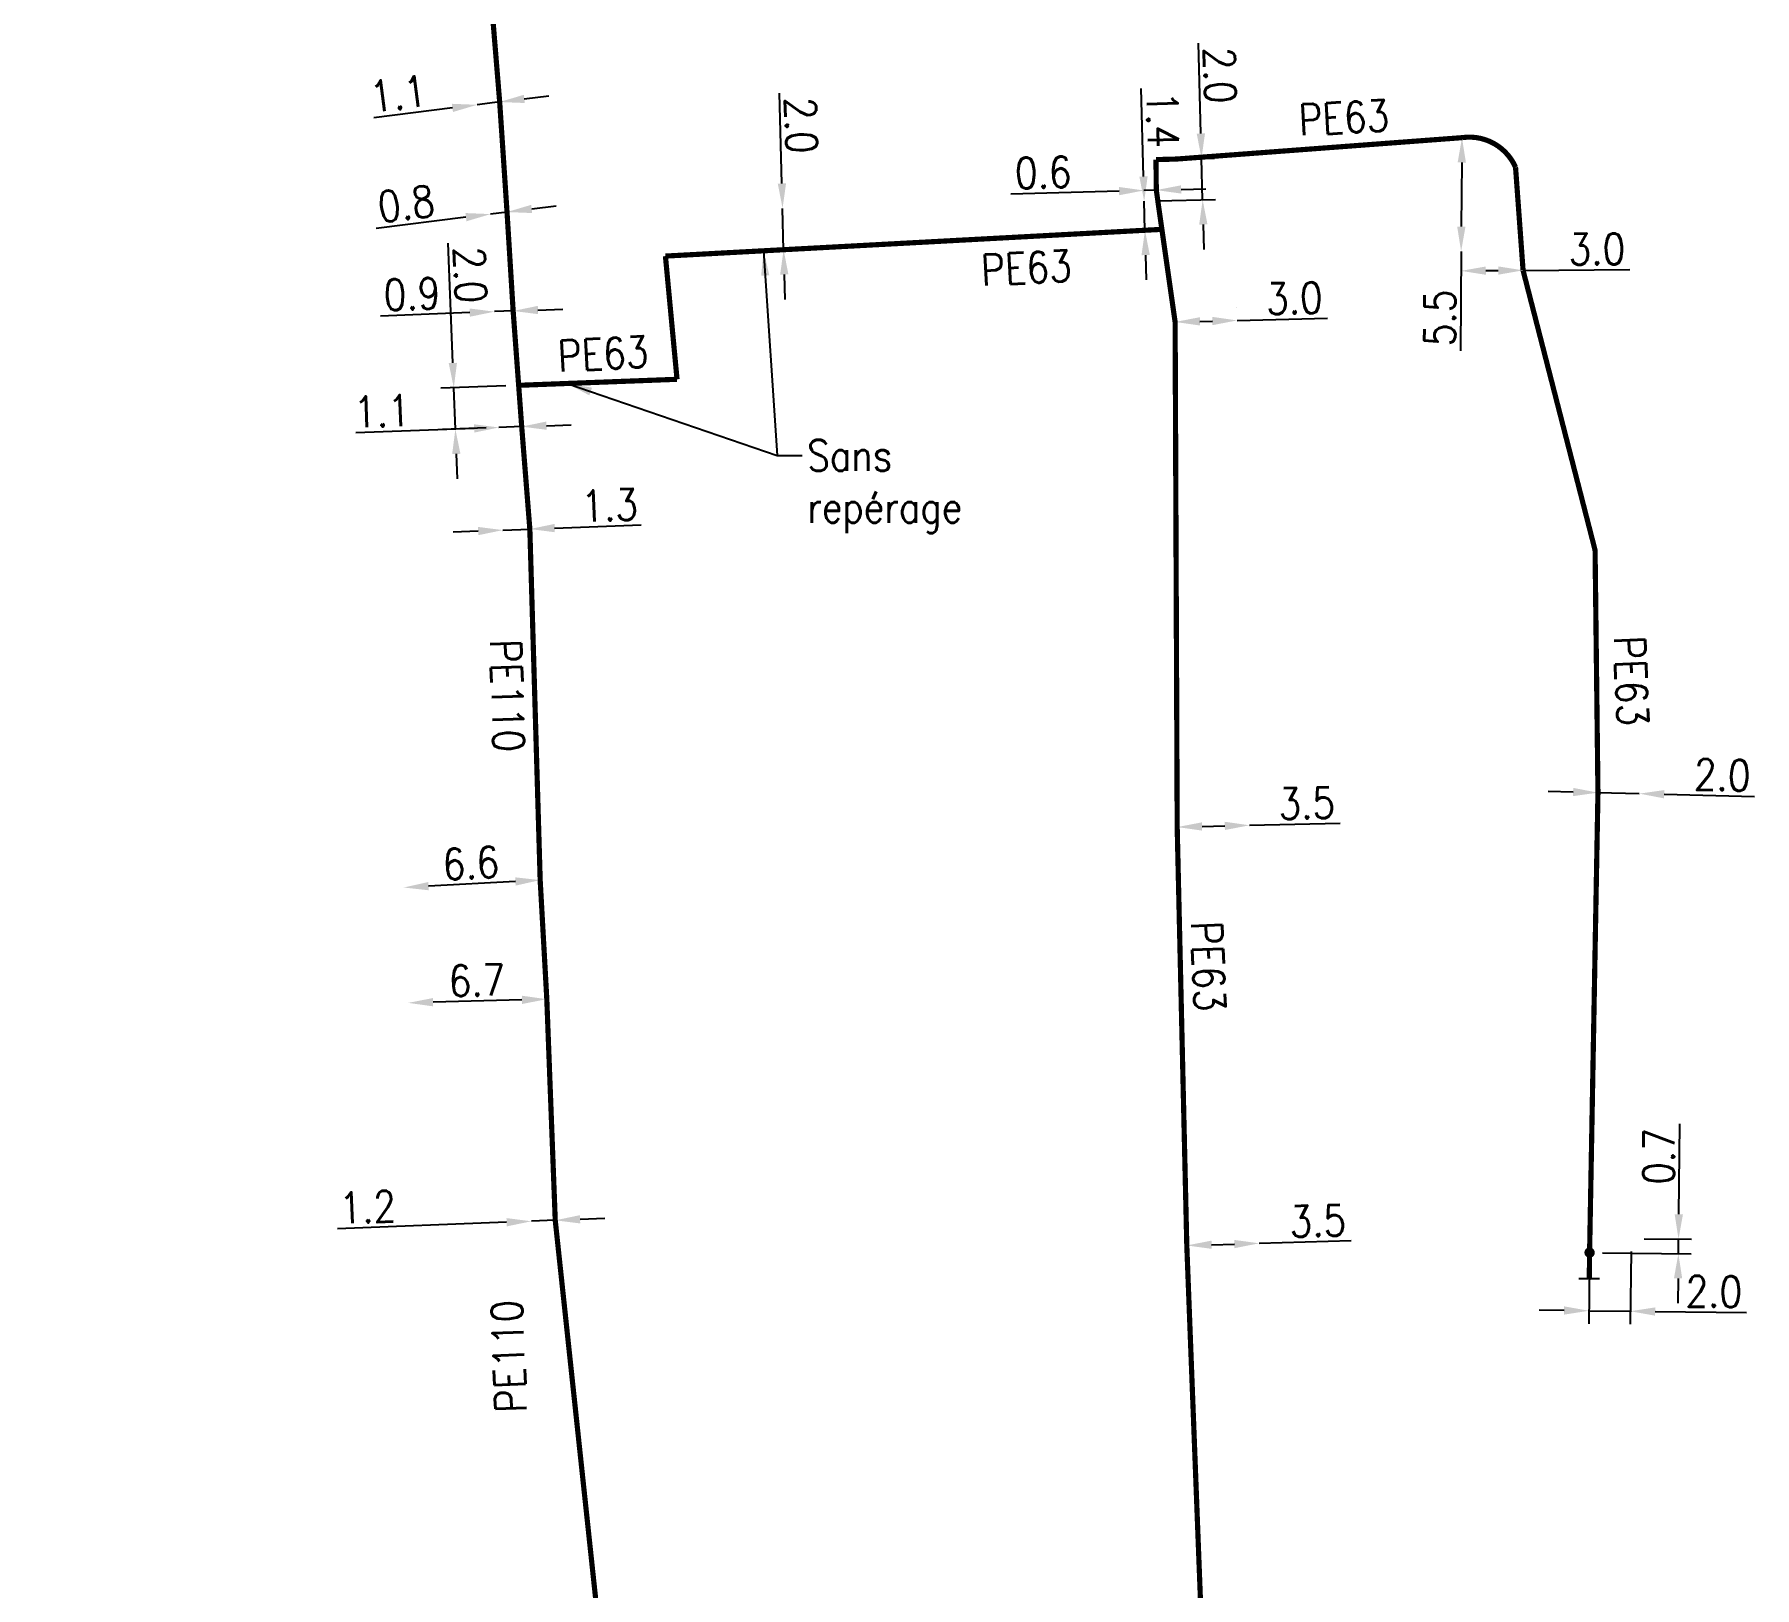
# Model space of a CAD drawing. Header units: millimetres. Extents: x 108996 to 110000, y 121000 to 122001.
# Drawn here: x 109882.6 to 109965.7, y 121802.1 to 121877.1 of the extents above; entities that cross this region are included whole.
import ezdxf
from ezdxf.enums import TextEntityAlignment as Align

# ---------------------------------------------------------------- set-up
doc = ezdxf.new("R2010")
doc.units = ezdxf.units.MM
doc.header["$PDMODE"] = 34
doc.linetypes.add('L_100_PE', pattern=[14, 10, -1.5, 1, -1.5])
doc.layers.get('0').update_dxf_attribs({"linetype": 'CONTINUOUS'})
doc.layers.get('Defpoints').update_dxf_attribs({"linetype": 'CONTINUOUS'})
for name, color, linetype in [('L_140', 3, 'CONTINUOUS'), ('L_300', 7, 'CONTINUOUS'), ('L_340', 7, 'CONTINUOUS')]:
    doc.layers.add(name, color=color, linetype=linetype)
doc.styles.add('G_ROMANS', font='ROMANS.SHX', dxfattribs={"width": 0.75})
doc.styles.get("Standard").update_dxf_attribs({"font": 'romans.shx', "width": 0.85})
doc.dimstyles.get("Standard").update_dxf_attribs({"dimtxt": 1.5, "dimasz": 1.2, "dimexe": 0.625, "dimexo": 0.625, "dimgap": 0.25, "dimtad": 1, "dimdec": 1, "dimzin": 0, "dimdsep": 46, "dimtxsty": 'Standard', "dimcen": -0.5, "dimadec": 0, "dimazin": 0, "dimtfac": 1, "dimtdec": 1, "dimtmove": 0, "dimatfit": 3, "dimfxl": 0, "dimtolj": 1, "dimtzin": 0, "dimarcsym": 0})

# ---------------------------------------------------------------- blocks, each defined once
blk = doc.blocks.new('*D11')
at = {"layer": 'Defpoints', "color": 0, "linetype": 'Continuous', "transparency": 16777216}
for p in [(109903.946, 121873.721), (109903.946, 121873.721), (109905.037, 121873.857)]:
    blk.add_point(p, dxfattribs=at)
at = {"layer": 'L_140', "color": 0, "linetype": 'Continuous', "lineweight": -2, "transparency": 16777216}
for p, q in [((109902.755, 121873.571), (109898.96, 121873.096)), ((109905.037, 121873.857), (109903.946, 121873.721)), ((109906.228, 121874.007), (109907.419, 121874.156))]:
    blk.add_line(p, q, dxfattribs=at)
at = {"layer": 'L_140', "color": 0, "linetype": 'Continuous', "transparency": 16777216}
for points in [[(109902.73, 121873.77), (109902.78, 121873.373), (109903.946, 121873.721)], [(109906.203, 121874.205), (109906.253, 121873.808), (109905.037, 121873.857)]]:
    blk.add_solid(points, dxfattribs=at)
at = {"layer": 'L_140', "color": 0, "linetype": 'Continuous', "transparency": 16777216, "insert": (109900.138, 121874.251), "char_height": 1.5, "attachment_point": 5, "rotation": 7.13971}
blk.add_mtext('\\A1;1.1', dxfattribs=at)
blk = doc.blocks.new('*D12')
at = {"layer": 'Defpoints', "color": 0, "linetype": 'Continuous', "transparency": 16777216}
for p in [(109905.392, 121868.539), (109905.392, 121868.539), (109904.598, 121868.439)]:
    blk.add_point(p, dxfattribs=at)
at = {"layer": 'L_140', "color": 0, "linetype": 'Continuous', "lineweight": -2, "transparency": 16777216}
for p, q in [((109905.392, 121868.539), (109904.598, 121868.439)), ((109906.583, 121868.688), (109907.774, 121868.837)), ((109903.408, 121868.29), (109899.07, 121867.747))]:
    blk.add_line(p, q, dxfattribs=at)
at = {"layer": 'L_140', "color": 0, "linetype": 'Continuous', "transparency": 16777216}
for points in [[(109903.383, 121868.489), (109903.433, 121868.092), (109904.598, 121868.439)], [(109906.558, 121868.886), (109906.608, 121868.489), (109905.392, 121868.539)]]:
    blk.add_solid(points, dxfattribs=at)
at = {"layer": 'L_140', "color": 0, "linetype": 'Continuous', "transparency": 16777216, "insert": (109900.519, 121868.936), "char_height": 1.5, "attachment_point": 5, "rotation": 7.13971}
blk.add_mtext('\\A1;0.8', dxfattribs=at)
blk = doc.blocks.new('*D13')
at = {"layer": 'Defpoints', "color": 0, "linetype": 'Continuous', "transparency": 16777216}
for p in [(109904.789, 121863.724), (109904.789, 121863.724), (109905.688, 121863.758)]:
    blk.add_point(p, dxfattribs=at)
at = {"layer": 'L_140', "color": 0, "linetype": 'Continuous', "lineweight": -2, "transparency": 16777216}
for p, q in [((109903.59, 121863.678), (109899.282, 121863.514)), ((109905.688, 121863.758), (109904.789, 121863.724)), ((109906.887, 121863.803), (109908.087, 121863.849))]:
    blk.add_line(p, q, dxfattribs=at)
at = {"layer": 'L_140', "color": 0, "linetype": 'Continuous', "transparency": 16777216}
for points in [[(109903.582, 121863.878), (109903.597, 121863.478), (109904.789, 121863.724)], [(109906.88, 121864.003), (109906.895, 121863.604), (109905.688, 121863.758)]]:
    blk.add_solid(points, dxfattribs=at)
at = {"layer": 'L_140', "color": 0, "linetype": 'Continuous', "transparency": 16777216, "insert": (109900.798, 121864.573), "char_height": 1.5, "attachment_point": 5, "rotation": 2.17858}
blk.add_mtext('\\A1;0.9', dxfattribs=at)
blk = doc.blocks.new('*D14')
at = {"layer": 'Defpoints', "color": 0, "linetype": 'Continuous', "transparency": 16777216}
for p in [(109905.002, 121858.126), (109905.002, 121858.126), (109906.101, 121858.168)]:
    blk.add_point(p, dxfattribs=at)
at = {"layer": 'L_140', "color": 0, "linetype": 'Continuous', "lineweight": -2, "transparency": 16777216}
for p, q in [((109903.803, 121858.08), (109898.082, 121857.863)), ((109906.101, 121858.168), (109905.002, 121858.126)), ((109907.3, 121858.213), (109908.499, 121858.259))]:
    blk.add_line(p, q, dxfattribs=at)
at = {"layer": 'L_140', "color": 0, "linetype": 'Continuous', "transparency": 16777216}
for points in [[(109903.795, 121858.28), (109903.81, 121857.88), (109905.002, 121858.126)], [(109907.293, 121858.413), (109907.308, 121858.013), (109906.101, 121858.168)]]:
    blk.add_solid(points, dxfattribs=at)
at = {"layer": 'L_140', "color": 0, "linetype": 'Continuous', "transparency": 16777216, "insert": (109899.355, 121858.912), "char_height": 1.5, "attachment_point": 5, "rotation": 2.17858}
blk.add_mtext('\\A1;1.1', dxfattribs=at)
blk = doc.blocks.new('*D15')
at = {"layer": 'Defpoints', "color": 0, "linetype": 'Continuous', "transparency": 16777216}
for p in [(109905.195, 121853.167), (109905.195, 121853.167), (109906.494, 121853.217)]:
    blk.add_point(p, dxfattribs=at)
at = {"layer": 'L_140', "color": 0, "linetype": 'Continuous', "lineweight": -2, "transparency": 16777216}
for p, q in [((109903.996, 121853.12), (109902.797, 121853.073)), ((109905.195, 121853.167), (109906.494, 121853.217)), ((109907.693, 121853.264), (109911.879, 121853.427))]:
    blk.add_line(p, q, dxfattribs=at)
at = {"layer": 'L_140', "color": 0, "linetype": 'Continuous', "transparency": 16777216}
for points in [[(109903.988, 121853.32), (109904.004, 121852.92), (109905.195, 121853.167)], [(109907.686, 121853.464), (109907.701, 121853.064), (109906.494, 121853.217)]]:
    blk.add_solid(points, dxfattribs=at)
at = {"layer": 'L_140', "color": 0, "linetype": 'Continuous', "transparency": 16777216, "insert": (109910.347, 121854.368), "char_height": 1.5, "attachment_point": 5, "rotation": 2.23274}
blk.add_mtext('\\A1;1.3', dxfattribs=at)
blk = doc.blocks.new('*D40')
at = {"layer": 'Defpoints', "color": 0, "linetype": 'Continuous', "transparency": 16777216}
for p in [(109906.573, 121819.762), (109906.573, 121819.762), (109907.722, 121819.808)]:
    blk.add_point(p, dxfattribs=at)
at = {"layer": 'L_140', "color": 0, "linetype": 'Continuous', "lineweight": -2, "transparency": 16777216}
for p, q in [((109905.374, 121819.714), (109897.203, 121819.388)), ((109907.722, 121819.808), (109906.573, 121819.762)), ((109908.921, 121819.856), (109910.12, 121819.904))]:
    blk.add_line(p, q, dxfattribs=at)
at = {"layer": 'L_140', "color": 0, "linetype": 'Continuous', "transparency": 16777216}
for points in [[(109905.366, 121819.914), (109905.381, 121819.514), (109906.573, 121819.762)], [(109908.913, 121820.056), (109908.929, 121819.656), (109907.722, 121819.808)]]:
    blk.add_solid(points, dxfattribs=at)
at = {"layer": 'L_140', "color": 0, "linetype": 'Continuous', "transparency": 16777216, "insert": (109898.656, 121820.447), "char_height": 1.5, "attachment_point": 5, "rotation": 2.28495}
blk.add_mtext('\\A1;1.2', dxfattribs=at)
blk = doc.blocks.new('*D41')
at = {"layer": 'Defpoints', "color": 0, "linetype": 'Continuous', "transparency": 16777216}
for p in [(109900.616, 121830.317), (109900.616, 121830.317), (109907.314, 121830.495)]:
    blk.add_point(p, dxfattribs=at)
at = {"layer": 'L_140', "color": 0, "linetype": 'Continuous', "lineweight": -2, "transparency": 16777216}
blk.add_line((109906.114, 121830.463), (109901.816, 121830.349), dxfattribs=at)
at = {"layer": 'L_140', "color": 0, "linetype": 'Continuous', "transparency": 16777216}
for points in [[(109901.811, 121830.549), (109901.821, 121830.149), (109900.616, 121830.317)], [(109906.109, 121830.663), (109906.12, 121830.263), (109907.314, 121830.495)]]:
    blk.add_solid(points, dxfattribs=at)
at = {"layer": 'L_140', "color": 0, "linetype": 'Continuous', "transparency": 16777216, "insert": (109903.939, 121831.406), "char_height": 1.5, "attachment_point": 5, "rotation": 1.51822}
blk.add_mtext('\\A1;6.7', dxfattribs=at)
blk = doc.blocks.new('*D42')
at = {"layer": 'Defpoints', "color": 0, "linetype": 'Continuous', "transparency": 16777216}
for p in [(109906.994, 121836.25), (109900.404, 121835.893), (109900.404, 121835.893)]:
    blk.add_point(p, dxfattribs=at)
at = {"layer": 'L_140', "color": 0, "linetype": 'Continuous', "lineweight": -2, "transparency": 16777216}
blk.add_line((109905.796, 121836.185), (109901.602, 121835.958), dxfattribs=at)
at = {"layer": 'L_140', "color": 0, "linetype": 'Continuous', "transparency": 16777216}
for points in [[(109901.591, 121836.157), (109901.613, 121835.758), (109900.404, 121835.893)], [(109905.785, 121836.385), (109905.807, 121835.985), (109906.994, 121836.25)]]:
    blk.add_solid(points, dxfattribs=at)
at = {"layer": 'L_140', "color": 0, "linetype": 'Continuous', "transparency": 16777216, "insert": (109903.645, 121837.07), "char_height": 1.5, "attachment_point": 5, "rotation": 3.10135}
blk.add_mtext('\\A1;6.6', dxfattribs=at)
blk = doc.blocks.new('L_300_12')
at = {"color": 0, "linetype": 'Continuous', "const_width": 0.248, "flags": 128}
blk.add_lwpolyline([(-0.126, 0, 1), (0.126, 0, 1)], format="xyb", close=True, dxfattribs=at)
at = {"linetype": 'Continuous', "style": 'G_ROMANS', "width": 0.75}
blk.add_attdef('P', text='', height=1, dxfattribs=at).set_placement((0, 1.331), align=Align.MIDDLE_CENTER)
at = {"color": 0, "linetype": 'Continuous', "width": 0.75, "flags": 3}
for tag, p in [('DEF_LEG', (0, -5)), ('DEF_COUP', (0, -7.5)), ('DEF_TYPE', (0, -10))]:
    blk.add_attdef(tag, text='', height=1.2, dxfattribs=at).set_placement(p, align=Align.MIDDLE)
blk = doc.blocks.new('L_340_07')
at = {"color": 0, "linetype": 'Continuous', "const_width": 0.25, "flags": 128}
blk.add_lwpolyline([(0, 0), (1.25, 0)], dxfattribs=at)
at = {"color": 0, "linetype": 'Continuous', "flags": 128}
blk.add_lwpolyline([(1.25, -0.5), (1.25, 0.5)], dxfattribs=at)
at = {"color": 0, "linetype": 'Continuous', "width": 0.75, "flags": 3}
for tag, p in [('DEF_LEG', (0.723, -3.465)), ('DEF_COUP', (0.723, -5.965)), ('DEF_TYPE', (0.723, -8.465))]:
    blk.add_attdef(tag, text='', height=1.2, dxfattribs=at).set_placement(p, align=Align.MIDDLE)
blk = doc.blocks.new('*D102')
at = {"layer": 'Defpoints', "color": 0, "linetype": 'Continuous', "transparency": 16777216}
for p in [(109959.709, 121818.924), (109961.998, 121818.898), (109957.701, 121818.247)]:
    blk.add_point(p, dxfattribs=at)
at = {"layer": 'L_300', "color": 0, "linetype": 'Continuous', "lineweight": -2, "transparency": 16777216}
for p, q in [((109962.012, 121820.098), (109962.062, 121824.469)), ((109960.334, 121818.917), (109962.623, 121818.891)), ((109961.99, 121818.198), (109961.998, 121818.898)), ((109958.326, 121818.24), (109962.615, 121818.191)), ((109961.976, 121816.998), (109961.963, 121815.798))]:
    blk.add_line(p, q, dxfattribs=at)
at = {"layer": 'L_300', "color": 0, "linetype": 'Continuous', "transparency": 16777216}
for points in [[(109961.812, 121820.1), (109962.212, 121820.096), (109961.998, 121818.898)], [(109961.777, 121817), (109962.176, 121816.996), (109961.99, 121818.198)]]:
    blk.add_solid(points, dxfattribs=at)
at = {"layer": 'L_300', "color": 0, "linetype": 'Continuous', "transparency": 16777216, "insert": (109961.044, 121822.895), "char_height": 1.5, "attachment_point": 5, "rotation": 89.34686}
blk.add_mtext('\\A1;0.7', dxfattribs=at)
blk = doc.blocks.new('*D103')
at = {"layer": 'Defpoints', "color": 0, "linetype": 'Continuous', "transparency": 16777216}
for p in [(109959.709, 121818.924), (109957.701, 121818.247), (109959.669, 121815.413)]:
    blk.add_point(p, dxfattribs=at)
at = {"layer": 'L_340', "color": 0, "linetype": 'Continuous', "lineweight": -2, "transparency": 16777216}
for p, q in [((109959.702, 121818.299), (109959.662, 121814.788)), ((109957.694, 121817.622), (109957.662, 121814.811)), ((109956.469, 121815.449), (109955.269, 121815.463)), ((109957.669, 121815.436), (109959.669, 121815.413)), ((109960.869, 121815.399), (109965.28, 121815.349))]:
    blk.add_line(p, q, dxfattribs=at)
at = {"layer": 'L_340', "color": 0, "linetype": 'Continuous', "transparency": 16777216}
for points in [[(109956.471, 121815.649), (109956.467, 121815.249), (109957.669, 121815.436)], [(109960.871, 121815.599), (109960.867, 121815.199), (109959.669, 121815.413)]]:
    blk.add_solid(points, dxfattribs=at)
at = {"layer": 'L_340', "color": 0, "linetype": 'Continuous', "transparency": 16777216, "insert": (109963.706, 121816.367), "char_height": 1.5, "attachment_point": 5, "rotation": 359.34686}
blk.add_mtext('\\A1;2.0', dxfattribs=at)
blk = doc.blocks.new('*D104')
at = {"layer": 'Defpoints', "color": 0, "linetype": 'Continuous', "transparency": 16777216}
for p in [(109958.105, 121840.478), (109960.104, 121840.43), (109960.104, 121840.43)]:
    blk.add_point(p, dxfattribs=at)
at = {"layer": 'L_140', "color": 0, "linetype": 'Continuous', "lineweight": -2, "transparency": 16777216}
for p, q in [((109956.905, 121840.507), (109955.705, 121840.536)), ((109958.105, 121840.478), (109960.104, 121840.43)), ((109961.304, 121840.401), (109965.674, 121840.295))]:
    blk.add_line(p, q, dxfattribs=at)
at = {"layer": 'L_140', "color": 0, "linetype": 'Continuous', "transparency": 16777216}
for points in [[(109956.91, 121840.707), (109956.9, 121840.307), (109958.105, 121840.478)], [(109961.308, 121840.601), (109961.299, 121840.201), (109960.104, 121840.43)]]:
    blk.add_solid(points, dxfattribs=at)
at = {"layer": 'L_140', "color": 0, "linetype": 'Continuous', "transparency": 16777216, "insert": (109964.113, 121841.333), "char_height": 1.5, "attachment_point": 5, "rotation": 358.61387}
blk.add_mtext('\\A1;2.0', dxfattribs=at)
blk = doc.blocks.new('*D105')
at = {"layer": 'Defpoints', "color": 0, "linetype": 'Continuous', "transparency": 16777216}
for p in [(109951.487, 121865.695), (109951.487, 121865.695), (109954.487, 121865.716)]:
    blk.add_point(p, dxfattribs=at)
at = {"layer": 'L_140', "color": 0, "linetype": 'Continuous', "lineweight": -2, "transparency": 16777216}
for p, q in [((109954.482, 121866.341), (109954.482, 121866.346)), ((109952.687, 121865.706), (109953.287, 121865.711)), ((109954.487, 121865.721), (109959.651, 121865.764))]:
    blk.add_line(p, q, dxfattribs=at)
at = {"layer": 'L_140', "color": 0, "linetype": 'Continuous', "transparency": 16777216}
for points in [[(109952.685, 121865.906), (109952.689, 121865.506), (109951.487, 121865.695)], [(109953.285, 121865.911), (109953.289, 121865.511), (109954.487, 121865.721)]]:
    blk.add_solid(points, dxfattribs=at)
at = {"layer": 'L_140', "color": 0, "linetype": 'Continuous', "transparency": 16777216, "insert": (109958.056, 121866.751), "char_height": 1.5, "attachment_point": 5, "rotation": 0.4844}
blk.add_mtext('\\A1;3.0', dxfattribs=at)
blk = doc.blocks.new('*D106')
at = {"layer": 'Defpoints', "color": 0, "linetype": 'Continuous', "transparency": 16777216}
for p in [(109951.534, 121872.133), (109951.494, 121866.633), (109951.494, 121866.633)]:
    blk.add_point(p, dxfattribs=at)
at = {"layer": 'L_140', "color": 0, "linetype": 'Continuous', "lineweight": -2, "transparency": 16777216}
for p, q in [((109951.526, 121870.933), (109951.503, 121867.833)), ((109951.494, 121866.633), (109951.459, 121861.832))]:
    blk.add_line(p, q, dxfattribs=at)
at = {"layer": 'L_140', "color": 0, "linetype": 'Continuous', "transparency": 16777216}
for points in [[(109951.326, 121870.934), (109951.726, 121870.931), (109951.534, 121872.133)], [(109951.303, 121867.834), (109951.703, 121867.832), (109951.494, 121866.633)]]:
    blk.add_solid(points, dxfattribs=at)
at = {"layer": 'L_140', "color": 0, "linetype": 'Continuous', "transparency": 16777216, "insert": (109950.47, 121863.425), "char_height": 1.5, "attachment_point": 5, "rotation": 89.57957}
blk.add_mtext('\\A1;5.5', dxfattribs=at)
blk = doc.blocks.new('*D107')
at = {"layer": 'Defpoints', "color": 0, "linetype": 'Continuous', "transparency": 16777216}
for p in [(109936.749, 121871.073), (109936.179, 121869.057), (109939.004, 121869.134)]:
    blk.add_point(p, dxfattribs=at)
at = {"layer": 'L_140', "color": 0, "linetype": 'Continuous', "lineweight": -2, "transparency": 16777216}
for p, q in [((109938.917, 121872.333), (109938.798, 121876.702)), ((109937.374, 121871.09), (109939.574, 121871.15)), ((109939.004, 121869.134), (109938.95, 121871.133)), ((109936.804, 121869.074), (109939.629, 121869.151)), ((109939.037, 121867.934), (109939.069, 121866.735))]:
    blk.add_line(p, q, dxfattribs=at)
at = {"layer": 'L_140', "color": 0, "linetype": 'Continuous', "transparency": 16777216}
for points in [[(109939.117, 121872.338), (109938.717, 121872.327), (109938.95, 121871.133)], [(109939.237, 121867.94), (109938.837, 121867.929), (109939.004, 121869.134)]]:
    blk.add_solid(points, dxfattribs=at)
at = {"layer": 'L_140', "color": 0, "linetype": 'Continuous', "transparency": 16777216, "insert": (109939.841, 121875.145), "char_height": 1.5, "attachment_point": 5, "rotation": 271.55837}
blk.add_mtext('\\A1;2.0', dxfattribs=at)
blk = doc.blocks.new('*D108')
at = {"layer": 'Defpoints', "color": 0, "linetype": 'Continuous', "transparency": 16777216}
for p in [(109936.165, 121869.582), (109936.165, 121869.577), (109936.765, 121869.594)]:
    blk.add_point(p, dxfattribs=at)
at = {"layer": 'L_140', "color": 0, "linetype": 'Continuous', "lineweight": -2, "transparency": 16777216}
for p, q in [((109936.148, 121870.202), (109936.148, 121870.207)), ((109936.748, 121870.218), (109936.748, 121870.223)), ((109934.965, 121869.55), (109929.742, 121869.408)), ((109936.764, 121869.599), (109936.165, 121869.582)), ((109937.964, 121869.631), (109939.164, 121869.664))]:
    blk.add_line(p, q, dxfattribs=at)
at = {"layer": 'L_140', "color": 0, "linetype": 'Continuous', "transparency": 16777216}
for points in [[(109934.96, 121869.75), (109934.971, 121869.35), (109936.165, 121869.582)], [(109937.959, 121869.831), (109937.969, 121869.431), (109936.764, 121869.599)]]:
    blk.add_solid(points, dxfattribs=at)
at = {"layer": 'L_140', "color": 0, "linetype": 'Continuous', "transparency": 16777216, "insert": (109931.3, 121870.45), "char_height": 1.5, "attachment_point": 5, "rotation": 1.55695}
blk.add_mtext('\\A1;0.6', dxfattribs=at)
blk = doc.blocks.new('*D109')
at = {"layer": 'Defpoints', "color": 0, "linetype": 'Continuous', "transparency": 16777216}
for p in [(109937.674, 121863.225), (109940.673, 121863.301), (109940.673, 121863.301)]:
    blk.add_point(p, dxfattribs=at)
at = {"layer": 'L_140', "color": 0, "linetype": 'Continuous', "lineweight": -2, "transparency": 16777216}
for p, q in [((109937.658, 121863.85), (109937.658, 121863.85)), ((109940.657, 121863.926), (109940.657, 121863.926)), ((109938.873, 121863.256), (109939.473, 121863.271)), ((109940.673, 121863.301), (109945.043, 121863.411))]:
    blk.add_line(p, q, dxfattribs=at)
at = {"layer": 'L_140', "color": 0, "linetype": 'Continuous', "transparency": 16777216}
for points in [[(109939.468, 121863.471), (109939.478, 121863.071), (109940.673, 121863.301)], [(109938.868, 121863.456), (109938.878, 121863.056), (109937.674, 121863.225)]]:
    blk.add_solid(points, dxfattribs=at)
at = {"layer": 'L_140', "color": 0, "linetype": 'Continuous', "transparency": 16777216, "insert": (109943.433, 121864.371), "char_height": 1.5, "attachment_point": 5, "rotation": 1.44001}
blk.add_mtext('\\A1;3.0', dxfattribs=at)
blk = doc.blocks.new('*D110')
at = {"layer": 'Defpoints', "color": 0, "linetype": 'Continuous', "transparency": 16777216}
for p in [(109937.774, 121838.813), (109941.273, 121838.9), (109941.273, 121838.9)]:
    blk.add_point(p, dxfattribs=at)
at = {"layer": 'L_140', "color": 0, "linetype": 'Continuous', "lineweight": -2, "transparency": 16777216}
for p, q in [((109938.974, 121838.843), (109940.073, 121838.87)), ((109941.273, 121838.9), (109945.643, 121839.009))]:
    blk.add_line(p, q, dxfattribs=at)
at = {"layer": 'L_140', "color": 0, "linetype": 'Continuous', "transparency": 16777216}
for points in [[(109938.969, 121839.042), (109938.979, 121838.643), (109937.774, 121838.813)], [(109940.068, 121839.07), (109940.078, 121838.67), (109941.273, 121838.9)]]:
    blk.add_solid(points, dxfattribs=at)
at = {"layer": 'L_140', "color": 0, "linetype": 'Continuous', "transparency": 16777216, "insert": (109944.033, 121839.969), "char_height": 1.5, "attachment_point": 5, "rotation": 1.4321}
blk.add_mtext('\\A1;3.5', dxfattribs=at)
blk = doc.blocks.new('*D111')
at = {"layer": 'Defpoints', "color": 0, "linetype": 'Continuous', "transparency": 16777216}
for p in [(109938.238, 121818.592), (109941.736, 121818.696), (109941.736, 121818.696)]:
    blk.add_point(p, dxfattribs=at)
at = {"layer": 'L_140', "color": 0, "linetype": 'Continuous', "lineweight": -2, "transparency": 16777216}
for p, q in [((109939.437, 121818.628), (109940.537, 121818.66)), ((109941.736, 121818.696), (109946.184, 121818.829))]:
    blk.add_line(p, q, dxfattribs=at)
at = {"layer": 'L_140', "color": 0, "linetype": 'Continuous', "transparency": 16777216}
for points in [[(109939.431, 121818.827), (109939.443, 121818.428), (109938.238, 121818.592)], [(109940.531, 121818.86), (109940.542, 121818.46), (109941.736, 121818.696)]]:
    blk.add_solid(points, dxfattribs=at)
at = {"layer": 'L_140', "color": 0, "linetype": 'Continuous', "transparency": 16777216, "insert": (109944.569, 121819.781), "char_height": 1.5, "attachment_point": 5, "rotation": 1.7063}
blk.add_mtext('\\A1;3.5', dxfattribs=at)
blk = doc.blocks.new('*D113')
at = {"layer": 'Defpoints', "color": 0, "linetype": 'Continuous', "transparency": 16777216}
for p in [(109936.179, 121869.057), (109936.179, 121869.057), (109936.217, 121867.658)]:
    blk.add_point(p, dxfattribs=at)
at = {"layer": 'L_140', "color": 0, "linetype": 'Continuous', "lineweight": -2, "transparency": 16777216}
for p, q in [((109936.146, 121870.257), (109936.031, 121874.505)), ((109936.217, 121867.658), (109936.179, 121869.057)), ((109936.25, 121866.458), (109936.282, 121865.258))]:
    blk.add_line(p, q, dxfattribs=at)
at = {"layer": 'L_140', "color": 0, "linetype": 'Continuous', "transparency": 16777216}
for points in [[(109936.346, 121870.262), (109935.946, 121870.251), (109936.179, 121869.057)], [(109936.45, 121866.463), (109936.05, 121866.453), (109936.217, 121867.658)]]:
    blk.add_solid(points, dxfattribs=at)
at = {"layer": 'L_140', "color": 0, "linetype": 'Continuous', "transparency": 16777216, "insert": (109937.072, 121873.008), "char_height": 1.5, "attachment_point": 5, "rotation": 271.55837}
blk.add_mtext('\\A1;1.4', dxfattribs=at)
blk = doc.blocks.new('*D114')
at = {"layer": 'Defpoints', "color": 0, "linetype": 'Continuous', "transparency": 16777216}
for p in [(109918.706, 121868.717), (109918.706, 121868.717), (109918.757, 121866.718)]:
    blk.add_point(p, dxfattribs=at)
at = {"layer": 'L_140', "color": 0, "linetype": 'Continuous', "lineweight": -2, "transparency": 16777216}
for p, q in [((109918.675, 121869.917), (109918.563, 121874.287)), ((109918.757, 121866.718), (109918.706, 121868.717)), ((109918.788, 121865.518), (109918.818, 121864.318))]:
    blk.add_line(p, q, dxfattribs=at)
at = {"layer": 'L_140', "color": 0, "linetype": 'Continuous', "transparency": 16777216}
for points in [[(109918.875, 121869.922), (109918.475, 121869.911), (109918.706, 121868.717)], [(109918.988, 121865.523), (109918.588, 121865.513), (109918.757, 121866.718)]]:
    blk.add_solid(points, dxfattribs=at)
at = {"layer": 'L_140', "color": 0, "linetype": 'Continuous', "transparency": 16777216, "insert": (109919.603, 121872.727), "char_height": 1.5, "attachment_point": 5, "rotation": 271.46674}
blk.add_mtext('\\A1;2.0', dxfattribs=at)
blk = doc.blocks.new('*D115')
at = {"layer": 'Defpoints', "color": 0, "linetype": 'Continuous', "transparency": 16777216}
for p in [(109905.954, 121860.164), (109902.896, 121858.046), (109905.002, 121858.126)]:
    blk.add_point(p, dxfattribs=at)
at = {"layer": 'L_140', "color": 0, "linetype": 'Continuous', "lineweight": -2, "transparency": 16777216}
for p, q in [((109902.774, 121861.243), (109902.553, 121867.042)), ((109905.329, 121860.14), (109902.195, 121860.021)), ((109902.896, 121858.046), (109902.82, 121860.044)), ((109904.377, 121858.102), (109902.271, 121858.022)), ((109902.941, 121856.847), (109902.987, 121855.647))]:
    blk.add_line(p, q, dxfattribs=at)
at = {"layer": 'L_140', "color": 0, "linetype": 'Continuous', "transparency": 16777216}
for points in [[(109902.974, 121861.251), (109902.574, 121861.236), (109902.82, 121860.044)], [(109903.141, 121856.854), (109902.741, 121856.839), (109902.896, 121858.046)]]:
    blk.add_solid(points, dxfattribs=at)
at = {"layer": 'L_140', "color": 0, "linetype": 'Continuous', "transparency": 16777216, "insert": (109903.613, 121865.496), "char_height": 1.5, "attachment_point": 5, "rotation": 272.17858}
blk.add_mtext('\\A1;2.0', dxfattribs=at)

msp = doc.modelspace()

# ---------------------------------------------------------------- linework, layer by layer
at = {"layer": 'L_140', "linetype": 'L_100_PE', "const_width": 0.25, "flags": 128}
for points in [[(109882.68, 122000), (109885.884, 121987.322), (109889.042, 121975.07), (109894.345, 121951.589), (109895.632, 121946.308), (109897.207, 121939.843), (109898.311, 121931.188), (109898.726, 121926.366), (109899.274, 121921.831), (109904.655, 121878.5), (109905.037, 121873.857), (109905.392, 121868.539), (109905.688, 121863.758), (109905.954, 121860.164), (109906.101, 121858.168), (109906.494, 121853.217), (109906.494, 121853.217), (109906.994, 121836.25), (109907.314, 121830.495), (109907.722, 121819.808), (109909.928, 121799.141), (109910.04, 121797.554), (109911.987, 121784.661), (109913, 121779.782), (109914.372, 121771.219), (109914.844, 121767.152), (109916.178, 121758.328), (109916.935, 121753.96), (109917.949, 121749.202), (109918.995, 121745.296), (109924.598, 121724.374), (109933.612, 121703.798), (109941.334, 121687.201), (109944.182, 121681.737), (109954.79, 121660.28), (109954.79, 121660.28), (109955.376, 121659.124), (109955.804, 121658.276), (109954.657, 121654.886), (109953.639, 121652.312), (109952.475, 121649.777), (109949.703, 121642.113), (109944.285, 121626.603), (109940.746, 121616.906), (109940.19, 121615.199), (109940.19, 121615.199), (109940.19, 121615.199), (109937.982, 121605.098)], [(109937.124, 121871.083), (109936.749, 121871.073)], [(109936.765, 121869.594), (109936.749, 121871.073)], [(109939.269, 121791.83), (109938.238, 121818.592), (109937.774, 121838.813), (109937.674, 121863.225), (109936.765, 121869.594)], [(109936.217, 121867.658), (109918.757, 121866.718)], [(109937.035, 121867.702), (109936.217, 121867.658)], [(109913.046, 121866.41), (109918.757, 121866.718)], [(109913.607, 121860.455), (109913.046, 121866.41)], [(109958.105, 121840.478), (109957.966, 121852.198), (109954.487, 121865.716)], [(109905.954, 121860.164), (109913.607, 121860.455)], [(109958.105, 121840.478), (109957.701, 121818.247)]]:
    msp.add_lwpolyline(points, dxfattribs=at)
msp.add_lwpolyline([(109937.124, 121871.083), (109937.749, 121871.1), (109951.534, 121872.133, -0.337752), (109954.123, 121870.703), (109954.487, 121865.721)], format="xyb", dxfattribs=at)

# ---------------------------------------------------------------- block references
at = {"layer": 'L_300', "rotation": 52.13940237383753}
msp.add_blockref('L_300_12', (109957.701, 121818.247), dxfattribs=at)
at = {"layer": 'L_340', "rotation": 269.3468564040882}
msp.add_blockref('L_340_07', (109957.701, 121818.247), dxfattribs=at)

# ---------------------------------------------------------------- texts
at = {"layer": 'L_140', "linetype": 'Continuous', "width": 0.85}
for s, rotation, p in [('PE63', 3.08121, (109945.828, 121873.102)), ('PE63', 3.08121, (109930.49, 121865.839)), ('PE63', 3.08121, (109910.035, 121861.685)), ('PE110', 271.60078, (109905.403, 121845.167)), ('PE63', 272.39677, (109959.713, 121845.882)), ('PE63', 272.39677, (109939.277, 121832.085))]:
    msp.add_text(s, height=1.5, rotation=rotation, dxfattribs=at).set_placement(p, align=Align.MIDDLE)
msp.add_text('PE110', height=1.5, rotation=92.28495, dxfattribs=at).set_placement((109906.336, 121810.532))
at = {"layer": 'L_140', "linetype": 'Continuous', "insert": (109919.899, 121857.525), "char_height": 1.5, "attachment_point": 1}
msp.add_mtext('Sans \\Prepérage', dxfattribs=at)

# ---------------------------------------------------------------- dimensions: what is measured, and where the dimension line sits
at = {"layer": 'L_140', "linetype": 'Continuous'}
for base, p1, p2, angle, picture, middle in [((109939.004, 121869.134), (109936.749, 121871.073), (109936.179, 121869.057), 91.55837, '*D107', (109938.841, 121875.117)), ((109903.946, 121873.721), (109905.037, 121873.857), (109903.946, 121873.721), 7.13971, '*D11', (109900.262, 121873.259)), ((109918.706, 121868.717), (109918.757, 121866.718), (109918.706, 121868.717), 271.46674, '*D114', (109918.604, 121872.701)), ((109936.179, 121869.057), (109936.217, 121867.658), (109936.179, 121869.057), 271.55837, '*D113', (109936.072, 121872.981)), ((109951.494, 121866.633), (109951.534, 121872.133), (109951.494, 121866.633), 89.57957, '*D106', (109951.47, 121863.418)), ((109936.165, 121869.582), (109936.765, 121869.594), (109936.165, 121869.577), 1.55695, '*D108', (109931.327, 121869.451)), ((109905.392, 121868.539), (109904.598, 121868.439), (109905.392, 121868.539), 187.13971, '*D12', (109900.644, 121867.944)), ((109951.487, 121865.695), (109954.487, 121865.716), (109951.487, 121865.695), 0.4844, '*D105', (109958.065, 121865.751)), ((109902.896, 121858.046), (109905.954, 121860.164), (109905.002, 121858.126), 92.17858, '*D115', (109902.614, 121865.458)), ((109904.789, 121863.724), (109905.688, 121863.758), (109904.789, 121863.724), 2.17858, '*D13', (109900.836, 121863.573)), ((109940.673, 121863.301), (109937.674, 121863.225), (109940.673, 121863.301), 181.44001, '*D109', (109943.458, 121863.371)), ((109905.002, 121858.126), (109906.101, 121858.168), (109905.002, 121858.126), 2.17858, '*D14', (109899.393, 121857.913)), ((109905.195, 121853.167), (109906.494, 121853.217), (109905.195, 121853.167), 2.23274, '*D15', (109910.386, 121853.369)), ((109960.104, 121840.43), (109958.105, 121840.478), (109960.104, 121840.43), 178.61387, '*D104', (109964.089, 121840.334)), ((109941.273, 121838.9), (109937.774, 121838.813), (109941.273, 121838.9), 181.4321, '*D110', (109944.058, 121838.97)), ((109900.404, 121835.893), (109906.994, 121836.25), (109900.404, 121835.893), 3.10135, '*D42', (109903.699, 121836.071)), ((109900.616, 121830.317), (109907.314, 121830.495), (109900.616, 121830.317), 1.51822, '*D41', (109903.965, 121830.406)), ((109906.573, 121819.762), (109907.722, 121819.808), (109906.573, 121819.762), 2.28495, '*D40', (109898.696, 121819.448)), ((109941.736, 121818.696), (109938.238, 121818.592), (109941.736, 121818.696), 181.7063, '*D111', (109944.599, 121818.781))]:
    dim = msp.add_linear_dim(base=base, p1=p1, p2=p2, angle=angle, dimstyle='Standard', dxfattribs=at)
    dim.commit()
    dim.dimension.update_dxf_attribs({"geometry": picture, "text_midpoint": middle, "dimtype": 160})
at = {"layer": 'L_300', "linetype": 'Continuous'}
dim = msp.add_linear_dim(base=(109961.998, 121818.898), p1=(109957.701, 121818.247), p2=(109959.709, 121818.924), angle=269.34686, dimstyle='Standard', dxfattribs=at)
dim.commit()
dim.dimension.update_dxf_attribs({"geometry": '*D102', "text_midpoint": (109962.044, 121822.883), "dimtype": 160})
at = {"layer": 'L_340', "linetype": 'Continuous'}
dim = msp.add_linear_dim(base=(109959.669, 121815.413), p1=(109957.701, 121818.247), p2=(109959.709, 121818.924), angle=179.34686, dimstyle='Standard', dxfattribs=at)
dim.commit()
dim.dimension.update_dxf_attribs({"geometry": '*D103', "text_midpoint": (109963.694, 121815.367), "dimtype": 160})

# ---------------------------------------------------------------- leaders
at = {"layer": 'L_140', "linetype": 'Continuous', "annotation_type": 0, "has_hookline": 1, "hookline_direction": 0, "text_width": 7.893}
msp.add_leader([(109917.789, 121866.666), (109918.449, 121856.775), (109919.649, 121856.775)], dimstyle='Standard', override={"dimgap": 0.25, "dimtad": 0}, dxfattribs=at)
at = {"layer": 'L_140', "linetype": 'Continuous'}
msp.add_leader([(109908.3, 121860.253), (109918.449, 121856.775)], dimstyle='Standard', override={"dimgap": 0.25, "dimtad": 0}, dxfattribs=at)

doc.saveas('drawing.dxf')
